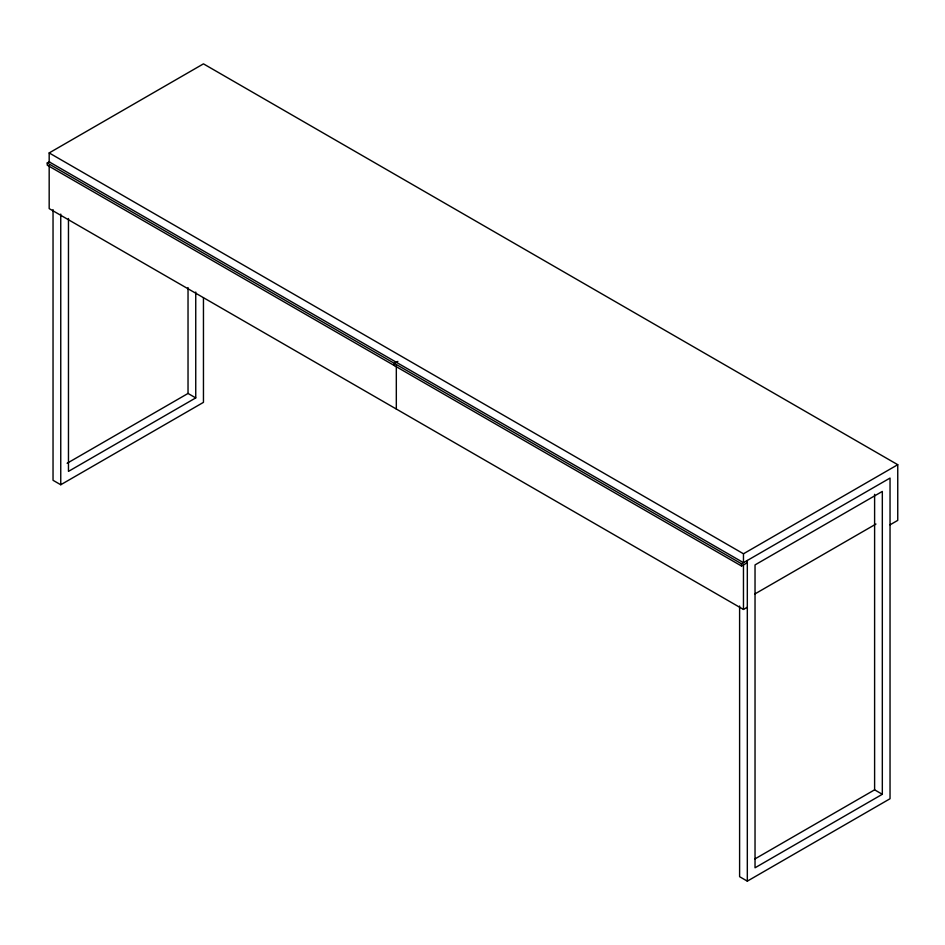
<?xml version="1.0" encoding="UTF-8"?>
<svg xmlns="http://www.w3.org/2000/svg" width="945" height="945" viewBox="0 0 945 945"><rect width="100%" height="100%" fill="white"/><g stroke="black" fill="none" stroke-linecap="round" stroke-linejoin="round"><path stroke-width="1.42" d="M49.175 152.936L743.467 553.782L743.467 562.688L49.175 161.843L49.175 152.936L203.458 63.858L897.75 464.704L897.75 520.376L890.036 524.829M747.318 562.688L741.541 566.031L47.25 165.186L47.25 162.953L49.565 161.619M67.119 463.263L188.031 393.451L195.745 397.904L195.745 292.04M195.745 397.904L68.465 471.39L68.465 218.508M53.038 209.636L53.038 480.296L60.752 484.75L203.458 402.357L203.458 297.911M397.869 361.38L394.396 363.376L394.396 365.609M743.467 553.782L897.75 464.704M47.25 162.953L741.541 563.799L890.036 478.064L890.036 798.738L747.318 881.142L739.604 876.688L739.604 606.017M754.901 593.944L875.956 524.05M49.175 165.505L49.175 208.609L743.467 609.454L747.318 607.222M754.96 858.91L874.609 789.831L882.323 794.284L882.323 491.424L755.031 564.909L755.031 867.782L882.323 794.284M874.609 494.329L874.609 789.831M747.318 560.456L747.318 881.142M743.467 564.909L743.467 609.454M741.541 563.799L741.541 566.031M396.321 365.928L396.321 409.031M188.031 287.587L188.031 393.451M60.752 214.09L60.752 484.75"/></g></svg>
